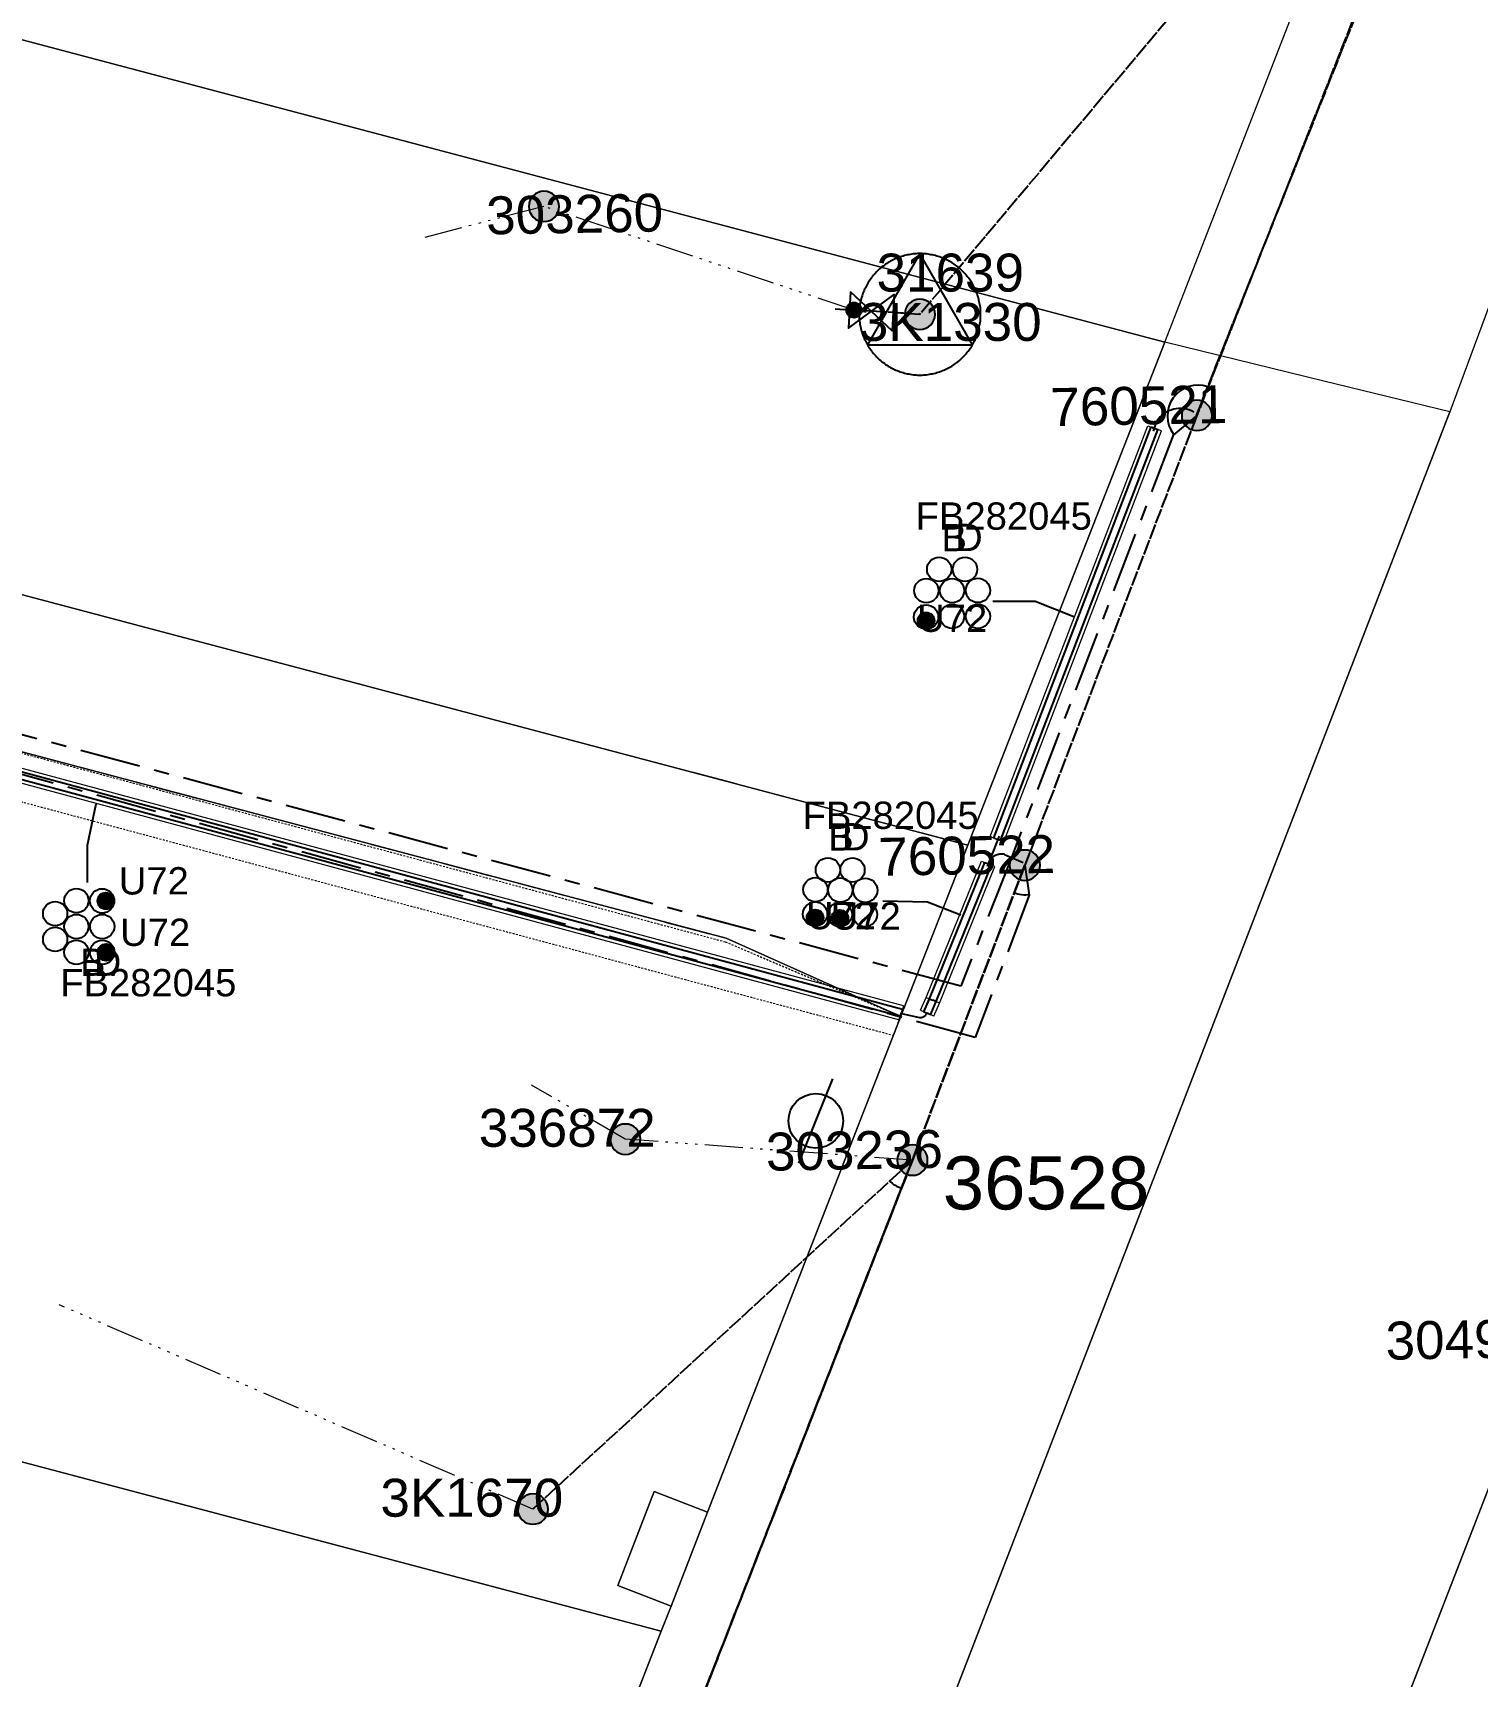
# Model space of a CAD drawing. Header units: metres. Extents: x 256054 to 262066, y 6173540 to 6179224.
# Drawn here: x 259148.8 to 259243.9, y 6175023.2 to 6175131.5 of the extents above; entities that cross this region are included whole.
import ezdxf
from ezdxf.enums import TextEntityAlignment as Align

# ---------------------------------------------------------------- set-up
doc = ezdxf.new("R2010")
doc.units = ezdxf.units.M
for name, pattern in [('Cable Exist OH', [1, 1, 0]), ('Cable Exist UG', [7, 4, -1, 1, -1]), ('Dash', [5, 3, -2]), ('DASHED', [19.05, 12.7, -6.35]), ('HIDDEN2', [0.1875, 0.125, -0.0625]), ('PHANTOMX2', [5.6, 2.5, -0.5, 0.15, -0.5, 0.15, -0.5, 0.15, -0.5, 0.15, -0.5])]:
    doc.linetypes.add(name, pattern=pattern)
doc.layers.get('0').update_dxf_attribs({"color": 6})
for name, color, linetype, lineweight in [('_User Miscellaneous4', 191, 'Continuous', 13), ('Cadastre Easements_SP_EXT', 96, 'DASHED', 15), ('Cadastre Land Parcels_SP_EXT', 96, 'Continuous', 15), ('Cadastre Other Property_SP_EXT', 96, 'DASHED', 15), ('Cadastre Roads_SP_EXT', 54, 'Continuous', 15), ('Mains_HV_EXT', 13, 'Continuous', 25), ('Mains_LV_EXT', 163, 'Continuous', 25), ('Mains_TR_EXT', 211, 'Continuous', 25), ('Services_SP_EXT', 42, 'PHANTOMX2', 20)]:
    doc.layers.add(name, color=color, linetype=linetype, lineweight=lineweight)
for name, color, linetype in [('Duct_SP_EXT', 40, 'Continuous'), ('Equip_LV_EXT', 7, 'Continuous'), ('Equip_SP_HV_EXT', 7, 'Continuous'), ('Sub_SP_TR_HV_LV_EXT', 7, 'Continuous'), ('SupportsOH_SP_TR_HV_LV_SL_EXT', 7, 'Continuous'), ('Trench_SP_EXT', 7, 'Continuous')]:
    doc.layers.add(name, color=color, linetype=linetype)
doc.styles.add('HVSW_LABEL', font='arial.ttf', dxfattribs={"height": 3.5})
doc.styles.add('POLE_LABEL', font='arial.ttf', dxfattribs={"height": 2})
doc.styles.get("Standard").update_dxf_attribs({"font": 'arial.ttf'})

# ---------------------------------------------------------------- blocks, each defined once
blk = doc.blocks.new('SUB_POLE_EXT')
at = {"flags": 128}
for points in [[(-0.05, 4), (-0.15, 4), (-0.25, 3.99), (-0.34, 3.99), (-0.44, 3.98), (-0.54, 3.96), (-0.64, 3.95), (-0.73, 3.93), (-0.83, 3.91), (-0.92, 3.89), (-1.02, 3.87), (-1.11, 3.84), (-1.21, 3.81), (-1.3, 3.78), (-1.39, 3.75), (-1.49, 3.71), (-1.58, 3.68), (-1.67, 3.64), (-1.75, 3.59), (-1.84, 3.55), (-1.93, 3.5), (-2.01, 3.46), (-2.1, 3.41), (-2.18, 3.35), (-2.26, 3.3), (-2.34, 3.24), (-2.42, 3.18), (-2.5, 3.12), (-2.58, 3.06), (-2.65, 3), (-2.72, 2.93), (-2.79, 2.86), (-2.86, 2.79), (-2.93, 2.72), (-3, 2.65), (-3.06, 2.58), (-3.12, 2.5), (-3.18, 2.42), (-3.24, 2.34), (-3.3, 2.26), (-3.35, 2.18), (-3.41, 2.1), (-3.46, 2.01), (-3.5, 1.93), (-3.55, 1.84), (-3.59, 1.75), (-3.64, 1.67), (-3.68, 1.58), (-3.71, 1.49), (-3.75, 1.39), (-3.78, 1.3), (-3.81, 1.21), (-3.84, 1.11), (-3.87, 1.02), (-3.89, 0.92), (-3.91, 0.83), (-3.93, 0.73), (-3.95, 0.64), (-3.96, 0.54), (-3.98, 0.44), (-3.99, 0.34), (-3.99, 0.25), (-4, 0.15), (-4, 0.05), (-4, -0.05), (-4, -0.15), (-3.99, -0.25), (-3.99, -0.34), (-3.98, -0.44), (-3.96, -0.54), (-3.95, -0.64), (-3.93, -0.73), (-3.91, -0.83), (-3.89, -0.92), (-3.87, -1.02), (-3.84, -1.11), (-3.81, -1.21), (-3.78, -1.3), (-3.75, -1.39), (-3.71, -1.49), (-3.68, -1.58), (-3.64, -1.67), (-3.59, -1.75), (-3.55, -1.84), (-3.5, -1.93), (-3.46, -2.01), (-3.41, -2.1), (-3.35, -2.18), (-3.3, -2.26), (-3.24, -2.34), (-3.18, -2.42), (-3.12, -2.5), (-3.06, -2.58), (-3, -2.65), (-2.93, -2.72), (-2.86, -2.79), (-2.79, -2.86), (-2.72, -2.93), (-2.65, -3), (-2.58, -3.06), (-2.5, -3.12), (-2.42, -3.18), (-2.34, -3.24), (-2.26, -3.3), (-2.18, -3.35), (-2.1, -3.41), (-2.01, -3.46), (-1.93, -3.5), (-1.84, -3.55), (-1.75, -3.59), (-1.67, -3.64), (-1.58, -3.68), (-1.49, -3.71), (-1.39, -3.75), (-1.3, -3.78), (-1.21, -3.81), (-1.11, -3.84), (-1.02, -3.87), (-0.92, -3.89), (-0.83, -3.91), (-0.73, -3.93), (-0.64, -3.95), (-0.54, -3.96), (-0.44, -3.98), (-0.34, -3.99), (-0.25, -3.99), (-0.15, -4), (-0.05, -4), (0.05, -4), (0.15, -4), (0.25, -3.99), (0.34, -3.99), (0.44, -3.98), (0.54, -3.96), (0.64, -3.95), (0.73, -3.93), (0.83, -3.91), (0.92, -3.89), (1.02, -3.87), (1.11, -3.84), (1.21, -3.81), (1.3, -3.78), (1.39, -3.75), (1.49, -3.71), (1.58, -3.68), (1.67, -3.64), (1.75, -3.59), (1.84, -3.55), (1.93, -3.5), (2.01, -3.46), (2.1, -3.41), (2.18, -3.35), (2.26, -3.3), (2.34, -3.24), (2.42, -3.18), (2.5, -3.12), (2.58, -3.06), (2.65, -3), (2.72, -2.93), (2.79, -2.86), (2.86, -2.79), (2.93, -2.72), (3, -2.65), (3.06, -2.58), (3.12, -2.5), (3.18, -2.42), (3.24, -2.34), (3.3, -2.26), (3.35, -2.18), (3.41, -2.1), (3.46, -2.01), (3.5, -1.93), (3.55, -1.84), (3.59, -1.75), (3.64, -1.67), (3.68, -1.58), (3.71, -1.49), (3.75, -1.39), (3.78, -1.3), (3.81, -1.21), (3.84, -1.11), (3.87, -1.02), (3.89, -0.92), (3.91, -0.83), (3.93, -0.73), (3.95, -0.64), (3.96, -0.54), (3.98, -0.44), (3.99, -0.34), (3.99, -0.25), (4, -0.15), (4, -0.05), (4, 0.05), (4, 0.15), (3.99, 0.25), (3.99, 0.34), (3.98, 0.44), (3.96, 0.54), (3.95, 0.64), (3.93, 0.73), (3.91, 0.83), (3.89, 0.92), (3.87, 1.02), (3.84, 1.11), (3.81, 1.21), (3.78, 1.3), (3.75, 1.39), (3.71, 1.49), (3.68, 1.58), (3.64, 1.67), (3.59, 1.75), (3.55, 1.84), (3.5, 1.93), (3.46, 2.01), (3.41, 2.1), (3.35, 2.18), (3.3, 2.26), (3.24, 2.34), (3.18, 2.42), (3.12, 2.5), (3.06, 2.58), (3, 2.65), (2.93, 2.72), (2.86, 2.79), (2.79, 2.86), (2.72, 2.93), (2.65, 3), (2.58, 3.06), (2.5, 3.12), (2.42, 3.18), (2.34, 3.24), (2.26, 3.3), (2.18, 3.35), (2.1, 3.41), (2.01, 3.46), (1.93, 3.5), (1.84, 3.55), (1.75, 3.59), (1.67, 3.64), (1.58, 3.68), (1.49, 3.71), (1.39, 3.75), (1.3, 3.78), (1.21, 3.81), (1.11, 3.84), (1.02, 3.87), (0.92, 3.89), (0.83, 3.91), (0.73, 3.93), (0.64, 3.95), (0.54, 3.96), (0.44, 3.98), (0.34, 3.99), (0.25, 3.99), (0.15, 4), (0.05, 4)], [(0, 4), (-3.46, -2), (3.46, -2)]]:
    blk.add_lwpolyline(points, close=True, dxfattribs=at)
at = {"flags": 8}
blk.add_attdef('ASSET_NUM', text='', height=2.5, dxfattribs=at).set_placement((0, 7), align=Align.MIDDLE_CENTER)
for tag, flags, p in [('STREET_CODE', 9, (-1.38, 1.45)), ('NO_PHASES', 9, (-1.38, 1.05)), ('OPERATED_BY', 9, (-1.38, 0.65)), ('MAINTAINED_BY', 9, (-1.38, 0.45)), ('ORIENTATION', 9, (-1.38, 0.25)), ('OWNED_BY', 9, (-1.38, 0.05)), ('CONSTRUCTED_VOLTAGE', 9, (-1.13, 0.75)), ('OPERATING_VOLTAGE', 9, (-1.13, 0.35)), ('STATE', 9, (-1.38, -0.35)), ('USAGE', 9, (-1.38, -0.75)), ('LEGEND', 9, (-1.38, -0.95)), ('SECONDARY_VOLTAGE', 9, (-1.13, -0.65)), ('SUBSTATION_TYPE', 9, (-1.13, -1.05)), ('SUBURB', 9, (-1.38, -1.15)), ('STREETNAME', 9, (-1.38, -1.35)), ('LOCATION', 9, (-1.38, -1.55)), ('NOTES', 9, (-1.38, -1.75)), ('Z', 1, (-1.38, -1.95))]:
    blk.add_attdef(tag, text='', height=0.1, dxfattribs=dict(flags=flags)).set_placement(p, align=Align.MIDDLE_LEFT)
blk = doc.blocks.new('DUCT_EXT')
blk.add_circle((0, 0.8), 0.8)
at = {"flags": 1}
blk.add_attdef('Z', (0, 0), '', height=0.2, dxfattribs=at)
at = {"flags": 9}
for tag, p in [('DUCT_CODE', (0, 0)), ('XSECT_TYPE', (0, -0.2)), ('STATE', (0, -0.6)), ('FB_REFERENCE', (0, -0.4)), ('NOTES', (0, -0.8))]:
    blk.add_attdef(tag, text='', height=0.2, dxfattribs=at).set_placement(p, align=Align.MIDDLE_LEFT)
blk = doc.blocks.new('LV_OH_LINKS_DISTFUSE_EXT')
for p, q in [((0, 0), (0.96, 0)), ((3.84, 0), (4.8, 0))]:
    blk.add_line(p, q)
blk.add_lwpolyline([(3.84, -1.2), (3.84, 1.2), (0.96, -1.2), (0.96, 1.2)], close=True)
at = {"flags": 9}
for tag, p in [('ACTUAL_STATUS', (0, 0)), ('CONSTRUCTED_VOLTAGE', (0, -0.2)), ('OPERATING_VOLTAGE', (0, -0.6)), ('ORIENTATION', (0, -0.8)), ('OWNED_BY', (0, -1)), ('NO_PHASES', (0, -0.4)), ('STATE', (0, -1.2)), ('SWITCH_TYPE', (0, -1.4)), ('USAGE', (0, -1.6)), ('NOTES', (0, -1.8))]:
    blk.add_attdef(tag, text='', height=0.2, dxfattribs=at).set_placement(p, align=Align.MIDDLE_LEFT)
at = {"flags": 1}
blk.add_attdef('Z', (0, 0), '', height=0.2, dxfattribs=at)
blk = doc.blocks.new('POLE_EXT')
blk.add_hatch(color=256).paths.add_polyline_path([(-1, 0, 1), (1, 0, 1)])
blk.add_lwpolyline([(-1, 0, 1), (1, 0, 1)], format="xyb", close=True)
at = {"flags": 8}
blk.add_attdef('pNumber', text='', height=2, dxfattribs=at).set_placement((2.5, 2.5), align=Align.MIDDLE_CENTER)
at = {"style": 'POLE_LABEL', "flags": 9}
for tag, p in [('STRUCTURE_PLANT_NUMBER', (1.35, 0.03)), ('STREET_CODE', (1.35, -0.2))]:
    blk.add_attdef(tag, text='', height=0.2, dxfattribs=at).set_placement(p, align=Align.MIDDLE_LEFT)
at = {"flags": 9}
for tag, p in [('OWNED_BY', (1.35, -0.4)), ('SPECIAL_USE', (1.35, -0.8)), ('STATE', (1.35, -1)), ('PARENT', (1.35, -0.6)), ('cLV', (1.35, -1.4)), ('hDepth', (1.35, -1.6)), ('hDia', (1.35, -1.8)), ('cHV', (1.35, -2)), ('USAGE', (1.35, -1.2)), ('LBRACKET', (1.35, -2.2)), ('LExisting', (1.35, -2.4)), ('LANTNUMBER', (1.35, -2.6)), ('LOther', (1.35, -2.8)), ('LRemove', (1.35, -3)), ('LEGEND', (1.35, -3.2)), ('cLinedev', (1.35, -3.4)), ('pExisting', (1.35, -3.8)), ('pFooting', (1.35, -4.4)), ('LOCATION', (1.35, -3.6)), ('PFNUMBER', (1.35, -4)), ('NEWPFNUMBER', (1.35, -4.2)), ('pNew', (1.35, -4.6)), ('pRelocate', (1.35, -5)), ('pRemove', (1.35, -5.2)), ('pReplace', (1.35, -5.4)), ('pStay', (1.35, -5.6)), ('pType', (1.35, -5.8)), ('cspan', (1.35, -6)), ('STREETNAME', (1.35, -6.2)), ('SUBURB', (1.35, -6.4)), ('OPERATED_BY', (1.36, -7.01)), ('NOTES', (1.35, -6.6)), ('MAINTAINED_BY', (1.36, -6.81))]:
    blk.add_attdef(tag, text='', height=0.2, dxfattribs=at).set_placement(p, align=Align.MIDDLE_LEFT)
at = {"flags": 1}
blk.add_attdef('Z', (1.35, -7.33), '', height=0.2, dxfattribs=at)
blk = doc.blocks.new('HV_ABS_CLOSED_EXT')
blk.add_line((-3, 6.87), (3, 6.87))
blk.add_circle((0, 6.87), 1.8)
at = {"style": 'HVSW_LABEL'}
for tag, height, flags, p in [('ASSET_NUM', 3.5, 8, (2, 2)), ('STREET_CODE', 0.2, 9, (0, -0.2))]:
    blk.add_attdef(tag, text='', height=height, dxfattribs=dict(at, flags=flags)).set_placement(p, align=Align.MIDDLE_LEFT)
at = {"flags": 1}
blk.add_attdef('Z', (0, 0), '', height=0.2, dxfattribs=at)
at = {"flags": 9}
for tag, p in [('ACTUAL_STATUS', (0, -0.4)), ('CONSTRUCTED_VOLTAGE', (0, -0.6)), ('OPERATING_VOLTAGE', (0, -1)), ('NO_PHASES', (0, -0.8)), ('ORIENTATION', (0, -1.2)), ('OWNED_BY', (0, -1.4)), ('STATE', (0, -1.6)), ('SWITCH_TYPE', (0, -1.8)), ('USAGE', (0, -2)), ('LEGEND', (0, -2.2)), ('STREETNAME', (0, -2.6)), ('SUBURB', (0, -2.8)), ('LOCATION', (0, -2.4)), ('NOTES', (0, -3))]:
    blk.add_attdef(tag, text='', height=0.2, dxfattribs=at).set_placement(p, align=Align.MIDDLE_LEFT)
blk = doc.blocks.new('CABLE_LARGE_EXT')
h = blk.add_hatch(color=256)
edge = h.paths.add_edge_path()
edge.add_arc((0, 0.55), 0.55, 0, 360)
blk.add_circle((0, 0.55), 0.55)
at = {"flags": 1}
blk.add_attdef('Z', (0, 0), '', height=0.2, dxfattribs=at)
at = {"flags": 9}
for tag, p in [('COND_CODE', (0, 0)), ('STATE', (0, -0.4)), ('XSECT_SIZE', (0, -0.6)), ('FB_REFERENCE', (0, -0.2)), ('NOTES', (0, -0.8))]:
    blk.add_attdef(tag, text='', height=0.2, dxfattribs=at).set_placement(p, align=Align.MIDDLE_LEFT)
blk = doc.blocks.new('CONNECTOR_NODE_EXT')
h = blk.add_hatch(color=256)
edge = h.paths.add_edge_path()
edge.add_arc((0, 0), 0.5, 0, 360)
blk.add_circle((0, 0), 0.5)
at = {"flags": 1}
blk.add_attdef('Z', (0, 0), '', height=0.2, dxfattribs=at)
at = {"flags": 9}
for tag, p in [('CONNECTOR_TYPE', (0, 0)), ('CONSTRUCTED_VOLTAGE', (0, -0.2)), ('OPERATING_VOLTAGE', (0, -0.6)), ('ORIENTATION', (0, -0.8)), ('SUBTYPE', (0, -1)), ('NO_PHASES', (0, -0.4)), ('USAGE', (0, -1.2)), ('NOTES', (0, -1.4))]:
    blk.add_attdef(tag, text='', height=0.2, dxfattribs=at).set_placement(p, align=Align.MIDDLE_LEFT)

msp = doc.modelspace()

# ---------------------------------------------------------------- linework, layer by layer
at = {"layer": '_User Miscellaneous4'}
for p, q in [((259211.81, 6175078.54), (259222.18, 6175105.6)), ((259212.71, 6175078.2), (259223.08, 6175105.26)), ((259222.18, 6175105.6), (259222.63, 6175105.43)), ((259223.08, 6175105.26), (259222.63, 6175105.43)), ((259206.1, 6175067.38), (259119.22, 6175090.79)), ((259205.85, 6175066.45), (259118.96, 6175089.86)), ((259211.81, 6175078.54), (259212.26, 6175078.37)), ((259212.71, 6175078.2), (259212.26, 6175078.37)), ((259207.6, 6175067.94), (259211.23, 6175076.92)), ((259208.48, 6175067.56), (259212.12, 6175076.56)), ((259211.23, 6175076.92), (259211.68, 6175076.74)), ((259212.12, 6175076.56), (259211.68, 6175076.74)), ((259206.1, 6175067.38), (259205.97, 6175066.92)), ((259207.22, 6175067.1), (259207.6, 6175067.94)), ((259207.6, 6175067.94), (259208.04, 6175067.75)), ((259208.48, 6175067.56), (259208.04, 6175067.75)), ((259208.09, 6175066.7), (259208.48, 6175067.56)), ((259205.85, 6175066.45), (259205.97, 6175066.92)), ((259207.22, 6175067.1), (259207.65, 6175066.9)), ((259208.09, 6175066.7), (259207.65, 6175066.9))]:
    msp.add_line(p, q, dxfattribs=at)
at = {"layer": 'Cadastre Easements_SP_EXT', "linetype": 'Dash'}
msp.add_lwpolyline([(259210.33, 6175077.96), (259204.76, 6175079.44), (259091.46, 6175109.45), (259053.29, 6175119.56), (259044.91, 6175126.29), (259026.55, 6175131.15), (259022.56, 6175116.09), (259083.17, 6175100.17), (259117.89, 6175092.1), (259194.42, 6175071.84), (259205.25, 6175067), (259205.92, 6175066.7), (259210.33, 6175077.96)], close=True, dxfattribs=at)
at = {"layer": 'Cadastre Land Parcels_SP_EXT', "linetype": 'Continuous'}
for points in [[(259379.36, 6175452.01), (259359.38, 6175410.54), (259349.07, 6175377.96), (259275.99, 6175197.55), (259272.48, 6175188.6), (259242.07, 6175106.52), (259205.98, 6175013.07), (259143.32, 6174850.83), (259134.96, 6174829.48), (258997.79, 6174476.53)], [(259076.83, 6174603.71), (259169.69, 6174843.24), (259179.54, 6174867.76), (259207.52, 6174939.92), (259287.16, 6175145.33), (259305.37, 6175191.5), (259403.89, 6175446.43)]]:
    msp.add_lwpolyline(points, dxfattribs=at)
for points in [[(259223.31, 6175111.1), (259204.12, 6175116.18), (259034.49, 6175161.11), (259026.55, 6175131.15), (259044.91, 6175126.29), (259053.29, 6175119.56), (259091.46, 6175109.45), (259204.76, 6175079.44), (259210.33, 6175077.96), (259223.31, 6175111.1)], [(259091.46, 6175109.45), (259083.17, 6175100.17), (259050.17, 6175063.25), (259106.31, 6175048.38), (259117.89, 6175092.1), (259194.42, 6175071.84), (259205.25, 6175067), (259205.92, 6175066.7), (259210.33, 6175077.96), (259204.76, 6175079.44), (259091.46, 6175109.45)], [(259205.3, 6175065.12), (259205.92, 6175066.7), (259205.25, 6175067), (259194.42, 6175071.84), (259117.89, 6175092.1), (259106.31, 6175048.38), (259190.15, 6175026.18), (259190.79, 6175027.83), (259187.28, 6175029.2), (259189.67, 6175035.4), (259193.2, 6175034.03), (259205.3, 6175065.12)], [(259190.15, 6175026.18), (259106.31, 6175048.38), (259050.17, 6175063.25), (258962.8, 6175086.22), (258951.54, 6175042.52), (258939.94, 6174998.74), (258978.85, 6174988.45), (258998.29, 6174983.3), (259017.74, 6174978.16), (259037.18, 6174973.01), (259056.62, 6174967.86), (259091.86, 6174958.52), (259103.09, 6174987.39), (259113.73, 6175014.73), (259178.97, 6174997.47), (259190.15, 6175026.18)], [(259193.2, 6175034.03), (259189.67, 6175035.4), (259187.28, 6175029.2), (259190.79, 6175027.83), (259193.2, 6175034.03)]]:
    msp.add_lwpolyline(points, close=True, dxfattribs=at)
at = {"layer": 'Cadastre Other Property_SP_EXT', "linetype": 'HIDDEN2'}
msp.add_lwpolyline([(259205.45, 6175065.44), (259205.89, 6175066.69), (259194.37, 6175071.58), (259117.86, 6175092.11), (259117.11, 6175089.11), (259205.45, 6175065.44)], close=True, dxfattribs=at)
at = {"layer": 'Cadastre Roads_SP_EXT', "linetype": 'Continuous'}
for points in [[(259238.89, 6175151.21), (259239.45, 6175152.64), (259256.58, 6175196.71), (259199.83, 6175210.55), (259071.22, 6175241.91), (259014.02, 6175261.41), (258985.91, 6175273.46), (258927.09, 6175288.41), (258807.77, 6175335.4), (258805.04, 6175319.71), (258802.32, 6175304.14), (258866.61, 6175283.24), (258887.78, 6175274.34), (258942.5, 6175251.34), (259000.38, 6175227), (258993.83, 6175202.53), (258986, 6175173.8), (259034.49, 6175161.11), (259204.12, 6175116.18), (259223.31, 6175111.1), (259238.89, 6175151.21)], [(259207.89, 6174885.91), (259215.85, 6174906.26), (259227.15, 6174934.95), (259241.5, 6174971.84), (259253.09, 6175001.71), (259272.94, 6175052.52), (259273.4, 6175053.68), (259274.4, 6175056.25), (259274.87, 6175057.43), (259283.78, 6175080.21), (259284.7, 6175082.55), (259285.15, 6175083.72), (259285.61, 6175084.89), (259296.55, 6175112.85), (259307.05, 6175139.14), (259298.66, 6175141.75), (259287.16, 6175145.33), (259207.52, 6174939.92), (259179.54, 6174867.76), (259189.98, 6174863.04), (259197.61, 6174859.59), (259207.89, 6174885.91)], [(259205.98, 6175013.07), (259242.07, 6175106.52), (259233.79, 6175108.54), (259223.31, 6175111.1), (259210.33, 6175077.96), (259205.92, 6175066.7), (259205.3, 6175065.12), (259193.2, 6175034.03), (259190.79, 6175027.83), (259190.15, 6175026.18), (259178.97, 6174997.47), (259167.73, 6174968.59), (259157.09, 6174941.24), (259124.03, 6174856.3), (259132.08, 6174854.02), (259143.32, 6174850.83), (259205.98, 6175013.07)]]:
    msp.add_lwpolyline(points, close=True, dxfattribs=at)
at = {"layer": 'Duct_SP_EXT'}
for p, q in [((259212.04, 6175078.45), (259222.41, 6175105.52)), ((259212.49, 6175078.28), (259222.86, 6175105.34)), ((259222.41, 6175105.52), (259222.63, 6175105.43)), ((259222.86, 6175105.34), (259222.63, 6175105.43)), ((259206.04, 6175067.15), (259119.16, 6175090.56)), ((259205.91, 6175066.69), (259119.03, 6175090.1)), ((259212.04, 6175078.45), (259212.26, 6175078.37)), ((259212.49, 6175078.28), (259212.26, 6175078.37)), ((259207.82, 6175067.85), (259211.45, 6175076.83)), ((259208.26, 6175067.66), (259211.9, 6175076.65)), ((259211.45, 6175076.83), (259211.68, 6175076.74)), ((259211.9, 6175076.65), (259211.68, 6175076.74)), ((259207.43, 6175067), (259207.82, 6175067.85)), ((259207.82, 6175067.85), (259208.04, 6175067.75)), ((259207.87, 6175066.8), (259208.26, 6175067.66)), ((259208.26, 6175067.66), (259208.04, 6175067.75)), ((259205.91, 6175066.69), (259205.97, 6175066.92)), ((259206.04, 6175067.15), (259205.97, 6175066.92)), ((259207.43, 6175067), (259207.65, 6175066.9)), ((259207.87, 6175066.8), (259207.65, 6175066.9))]:
    msp.add_line(p, q, dxfattribs=at)
for points in [[(259211.98, 6175094.05), (259214.78, 6175094.05), (259217.31, 6175093.04)], [(259152.35, 6175075.5), (259152.35, 6175077.96), (259152.94, 6175080.7)], [(259204.74, 6175074.31), (259207.69, 6175074.23), (259209.87, 6175073.39)]]:
    msp.add_lwpolyline(points, dxfattribs=at)
at = {"layer": 'Mains_HV_EXT', "linetype": 'Cable Exist OH'}
for points in [[(259246.86, 6175160.14), (259207.18, 6175112.94)], [(259225.39, 6175106.28), (259246.86, 6175160.14)], [(259206.69, 6175057.22), (259214.09, 6175076.65)], [(259185.73, 6175003.57), (259206.69, 6175057.22)]]:
    msp.add_lwpolyline(points, dxfattribs=at)
at = {"layer": 'Mains_HV_EXT', "linetype": 'Continuous'}
for points in [[(259226.14, 6175108.17, 0.735384), (259223.88, 6175105.05)], [(259213.36, 6175074.85, 0.148343), (259214.42, 6175074.73)]]:
    msp.add_lwpolyline(points, format="xyb", dxfattribs=at)
at = {"layer": 'Mains_HV_EXT', "linetype": 'Cable Exist UG'}
for points in [[(259225.42, 6175106.28), (259223.87, 6175104.99), (259223.87, 6175104.99), (259213.14, 6175076.99), (259209.87, 6175068.68), (259115.44, 6175093.98), (259115.03, 6175092.15), (259113.78, 6175087.64), (259115.23, 6175086.46)], [(259214.09, 6175076.65), (259214.38, 6175074.68), (259210.82, 6175065.29), (259118.15, 6175090.87), (259117.03, 6175086.59), (259115.23, 6175086.46)]]:
    msp.add_lwpolyline(points, dxfattribs=at)
at = {"layer": 'Mains_LV_EXT', "linetype": 'Cable Exist OH'}
for points in [[(259207.18, 6175112.94), (259202.84, 6175113.22)], [(259174.16, 6174974.07), (259179.13, 6174986.75), (259185.42, 6175002.85), (259206.69, 6175057.22)], [(259206.69, 6175057.22), (259181.69, 6175034.23)]]:
    msp.add_lwpolyline(points, dxfattribs=at)
at = {"layer": 'Mains_LV_EXT', "linetype": 'Continuous'}
msp.add_lwpolyline([(259205.19, 6175055.85, 0.142265), (259205.96, 6175055.38)], format="xyb", dxfattribs=at)
at = {"layer": 'Mains_TR_EXT', "linetype": 'Cable Exist OH'}
msp.add_lwpolyline([(259990.88, 6175138.99), (259903.25, 6175169.46), (259723.07, 6175243.4), (259616.75, 6175285.76), (259486.13, 6175330.98), (259391.01, 6175364.6), (259327.83, 6175369.68), (259286.69, 6175264.33), (259253.81, 6175178.3), (259225.42, 6175106.28), (259214.09, 6175076.65), (259206.69, 6175057.22), (259174.16, 6174974.07), (259136.12, 6174876.17), (259096.83, 6174774.97), (259058.55, 6174676.2), (259031.38, 6174597.02), (258994.63, 6174503.66)], dxfattribs=at)
at = {"layer": 'Services_SP_EXT'}
for points in [[(259202.84, 6175113.22), (259182.42, 6175120.05), (259174.43, 6175117.97)], [(259206.69, 6175057.22), (259187.78, 6175058.6), (259181.61, 6175062.16)], [(259181.69, 6175034.23), (259150.5, 6175047.69)]]:
    msp.add_lwpolyline(points, dxfattribs=at)
at = {"layer": 'Trench_SP_EXT', "linetype": 'Cable Exist UG'}
for points in [[(259222.56, 6175105.25), (259222.79, 6175105.9), (259222.79, 6175105.9, -0.399734), (259225.22, 6175106.5)], [(259211.63, 6175076.57), (259211.84, 6175077.08), (259211.84, 6175077.08, -0.252917), (259212.76, 6175077.36), (259212.76, 6175077.36), (259213.98, 6175076.83)], [(259205.96, 6175066.88), (259207.15, 6175066.62), (259207.15, 6175066.62, 0.336675), (259207.67, 6175066.95)]]:
    msp.add_lwpolyline(points, format="xyb", dxfattribs=at)
msp.add_lwpolyline([(259211.84, 6175077.08), (259212.42, 6175078.57)], dxfattribs=at)

# ---------------------------------------------------------------- block references
at = {"layer": 'Duct_SP_EXT'}
for name, p in [('DUCT_EXT', (259208.45, 6175095.34)), ('DUCT_EXT', (259210.15, 6175095.34)), ('DUCT_EXT', (259207.6, 6175093.94)), ('DUCT_EXT', (259209.3, 6175093.94)), ('DUCT_EXT', (259211, 6175093.95)), ('DUCT_EXT', (259207.59, 6175092.2)), ('DUCT_EXT', (259209.3, 6175092.24)), ('DUCT_EXT', (259211, 6175092.25)), ('CABLE_LARGE_EXT', (259207.59, 6175092.2)), ('DUCT_EXT', (259201.12, 6175075.54)), ('DUCT_EXT', (259202.74, 6175075.53)), ('DUCT_EXT', (259200.3, 6175074.24)), ('DUCT_EXT', (259201.94, 6175074.21)), ('DUCT_EXT', (259203.58, 6175074.2)), ('DUCT_EXT', (259200.28, 6175072.63)), ('DUCT_EXT', (259201.91, 6175072.6)), ('DUCT_EXT', (259203.56, 6175072.6)), ('CABLE_LARGE_EXT', (259200.28, 6175072.63)), ('CABLE_LARGE_EXT', (259201.91, 6175072.6))]:
    msp.add_blockref(name, p, dxfattribs=at)
at = {"layer": 'Duct_SP_EXT', "rotation": 90}
for name, p in [('DUCT_EXT', (259152.43, 6175074.31)), ('DUCT_EXT', (259154.12, 6175074.3)), ('DUCT_EXT', (259151.03, 6175073.46)), ('CABLE_LARGE_EXT', (259154.12, 6175074.3)), ('DUCT_EXT', (259152.43, 6175072.61)), ('DUCT_EXT', (259154.13, 6175072.61)), ('DUCT_EXT', (259151.03, 6175071.76)), ('DUCT_EXT', (259152.43, 6175070.91)), ('DUCT_EXT', (259154.13, 6175070.91)), ('CABLE_LARGE_EXT', (259154.13, 6175070.91))]:
    msp.add_blockref(name, p, dxfattribs=at)
at = {"layer": 'Equip_LV_EXT', "rotation": 176.5292948754558}
msp.add_blockref('LV_OH_LINKS_DISTFUSE_EXT', (259206.38, 6175112.99), dxfattribs=at)
at = {"layer": 'Equip_LV_EXT'}
msp.add_blockref('CONNECTOR_NODE_EXT', (259202.84, 6175113.22), dxfattribs=at)
at = {"layer": 'Equip_SP_HV_EXT'}
ref = msp.add_blockref('HV_ABS_CLOSED_EXT', (259206.69, 6175057.22), dxfattribs=dict(at, rotation=67.8723076090739))
ref.add_attrib('ASSET_NUM', '36528', dxfattribs={"layer": '0', "height": 3.5, "style": 'HVSW_LABEL'}).set_placement((259208.69, 6175057.47), align=Align.TOP_LEFT)
at = {"layer": 'Sub_SP_TR_HV_LV_EXT'}
ref = msp.add_blockref('SUB_POLE_EXT', (259207.18, 6175112.94), dxfattribs=at)
ref.add_attrib('ASSET_NUM', '31639', dxfattribs={"layer": '0', "height": 2.5}).set_placement((259209.18, 6175113.69), align=Align.BOTTOM_CENTER)
at = {"layer": 'SupportsOH_SP_TR_HV_LV_SL_EXT'}
ref = msp.add_blockref('POLE_EXT', (259182.42, 6175120.05), dxfattribs=at)
ref.add_attrib('ASSET_NUM', '303260', dxfattribs={"layer": '0', "height": 2.5, "rotation": 1, "style": 'POLE_LABEL'}).set_placement((259184.42, 6175120.8), align=Align.TOP_CENTER)
ref = msp.add_blockref('POLE_EXT', (259207.18, 6175112.94), dxfattribs=at)
ref.add_attrib('ASSET_NUM', '3K1330', dxfattribs={"layer": '0', "height": 2.5, "style": 'POLE_LABEL'}).set_placement((259209.18, 6175113.69), align=Align.TOP_CENTER)
ref = msp.add_blockref('POLE_EXT', (259225.42, 6175106.28), dxfattribs=at)
ref.add_attrib('ASSET_NUM', '760521', dxfattribs={"layer": '0', "height": 2.5, "rotation": 1, "style": 'POLE_LABEL'}).set_placement((259227.42, 6175107.03), align=Align.MIDDLE_RIGHT)
ref = msp.add_blockref('POLE_EXT', (259214.09, 6175076.65), dxfattribs=at)
ref.add_attrib('ASSET_NUM', '760522', dxfattribs={"layer": '0', "height": 2.5, "rotation": 1, "style": 'POLE_LABEL'}).set_placement((259216.09, 6175077.4), align=Align.MIDDLE_RIGHT)
ref = msp.add_blockref('POLE_EXT', (259187.78, 6175058.6), dxfattribs=at)
ref.add_attrib('ASSET_NUM', '336872', dxfattribs={"layer": '0', "height": 2.5, "style": 'POLE_LABEL'}).set_placement((259189.78, 6175059.35), align=Align.MIDDLE_RIGHT)
ref = msp.add_blockref('POLE_EXT', (259206.69, 6175057.22), dxfattribs=at)
ref.add_attrib('ASSET_NUM', '303236', dxfattribs={"layer": '0', "height": 2.5, "rotation": 1, "style": 'POLE_LABEL'}).set_placement((259208.69, 6175057.97), align=Align.MIDDLE_RIGHT)
ref = msp.add_blockref('POLE_EXT', (259247.5, 6175044.77), dxfattribs=at)
ref.add_attrib('ASSET_NUM', '304916', dxfattribs={"layer": '0', "height": 2.5, "rotation": 1, "style": 'POLE_LABEL'}).set_placement((259249.5, 6175045.52), align=Align.MIDDLE_RIGHT)
ref = msp.add_blockref('POLE_EXT', (259181.69, 6175034.23), dxfattribs=at)
ref.add_attrib('ASSET_NUM', '3K1670', dxfattribs={"layer": '0', "height": 2.5, "style": 'POLE_LABEL'}).set_placement((259183.69, 6175034.98), align=Align.MIDDLE_RIGHT)

# ---------------------------------------------------------------- texts
at = {"layer": 'Duct_SP_EXT'}
for s, p in [('FB282045', (259206.9, 6175098.75)), ('B', (259208.6, 6175097.33)), ('D', (259209.5, 6175097.34)), ('U72', (259207, 6175092.02)), ('FB282045', (259199.45, 6175079.04)), ('B', (259201.14, 6175077.61)), ('D', (259202.05, 6175077.62)), ('U72', (259154.42, 6175074.72)), ('U72', (259199.68, 6175072.43)), ('U72', (259201.31, 6175072.4)), ('U72', (259154.51, 6175071.33)), ('B', (259151.87, 6175069.36)), ('D', (259152.77, 6175069.36)), ('FB282045', (259150.56, 6175068.01))]:
    msp.add_text(s, height=1.8, dxfattribs=at).set_placement(p)

doc.saveas('drawing.dxf')
